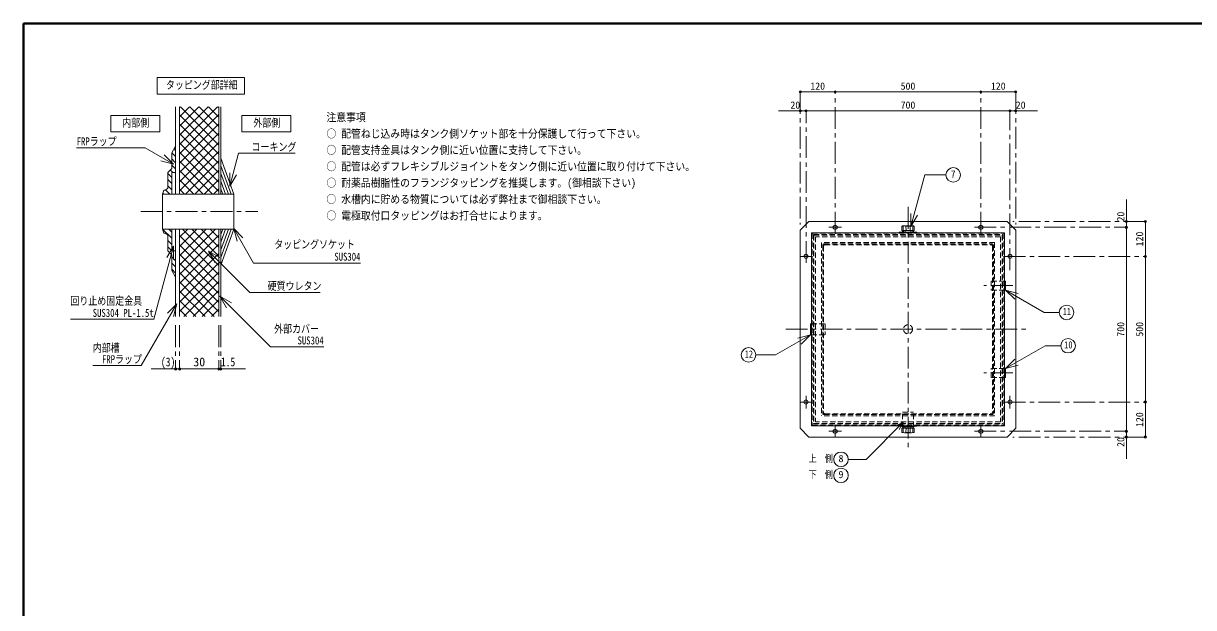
# Model space of a CAD drawing. Units: millimetres at full size, sheet at 1:15. Extents: x -3184 to 2891, y -2037 to 2178.
# Drawn here: x -3184 to 834, y 172 to 2178 of the extents above; entities that cross this region are included whole.
import ezdxf
from ezdxf.enums import TextEntityAlignment as Align

# ---------------------------------------------------------------- set-up
doc = ezdxf.new("R2010")
doc.units = ezdxf.units.MM
doc.header["$LTSCALE"] = 15
doc.header["$PDMODE"] = 32
doc.header["$PDSIZE"] = 7.5
doc.linetypes.add('CHAIN1', pattern=[8, 5, -1, 1, -1])
doc.linetypes.add('DASHED1', pattern=[1.8, 1.2, -0.6])
doc.layers.add('0-0', color=7, linetype='Continuous', lineweight=18)
doc.styles.add('ＭＳ ゴシック', font='')
doc.styles.get('ＭＳ ゴシック').set_extended_font_data('MS Gothic')

msp = doc.modelspace()

# ---------------------------------------------------------------- linework, layer by layer
at = {"layer": '0-0', "color": 1, "lineweight": 40}
for p in [(-3184.2, -2037.13), (2890.8, 2177.87)]:
    msp.add_line(p, (-3184.2, 2177.87), dxfattribs=at)
at = {"layer": '0-0', "color": 4, "linetype": 'CHAIN1', "lineweight": 9}
for p, q in [((-516.7, 1942.87), (-516.7, 1487.87)), ((-396.7, 1455.87), (-396.7, 1942.87)), ((103.3, 1455.87), (103.3, 1942.87)), ((223.3, 1942.87), (223.3, 1487.87)), ((-496.7, 1355.87), (-496.7, 1877.87)), ((203.3, 1330.87), (203.3, 1877.87)), ((-2781.45, 1531.62), (-2379.45, 1531.62)), ((-146.7, 1547.87), (-146.7, 707.87)), ((668.3, 1497.87), (213.3, 1497.87)), ((-418.7, 1477.87), (-374.7, 1477.87)), ((81.3, 1477.87), (603.3, 1477.87)), ((-518.7, 1377.87), (-474.7, 1377.87)), ((181.3, 1377.87), (668.3, 1377.87)), ((213.3, 1277.87), (113.3, 1277.87)), ((-2661.45, 1141.62), (-2661.45, 991.62)), ((-2647.95, 1141.62), (-2647.95, 991.62)), ((-2512.95, 1141.62), (-2512.95, 991.62)), ((-2506.2, 1141.62), (-2506.2, 991.62)), ((-566.7, 1127.87), (273.3, 1127.87)), ((213.3, 977.87), (113.3, 977.87)), ((-496.7, 855.87), (-496.7, 899.87)), ((203.3, 855.87), (203.3, 899.87)), ((-518.7, 877.87), (-474.7, 877.87)), ((181.3, 877.87), (668.3, 877.87)), ((-418.7, 777.87), (-374.7, 777.87)), ((-396.7, 755.87), (-396.7, 799.87)), ((81.3, 777.87), (603.3, 777.87)), ((103.3, 755.87), (103.3, 799.87)), ((668.3, 757.87), (213.3, 757.87))]:
    msp.add_line(p, q, dxfattribs=at)
at = {"layer": '0-0', "color": 4, "lineweight": 9}
for p, q in [((-516.7, 1942.87), (-396.7, 1942.87)), ((103.3, 1942.87), (-396.7, 1942.87)), ((223.3, 1942.87), (103.3, 1942.87)), ((-2647.95, 1761.88), (-2518.22, 1891.62)), ((-2647.95, 1793.7), (-2550.04, 1891.62)), ((-2647.95, 1825.52), (-2581.86, 1891.62)), ((-2647.95, 1857.34), (-2613.68, 1891.62)), ((-2647.95, 1889.16), (-2645.5, 1891.62)), ((-2644.24, 1891.62), (-2512.95, 1760.34)), ((-2612.42, 1891.62), (-2512.95, 1792.15)), ((-2580.6, 1891.62), (-2512.95, 1823.97)), ((-2548.78, 1891.62), (-2512.95, 1855.79)), ((-2516.96, 1891.62), (-2512.95, 1887.61)), ((-2647.95, 1730.06), (-2512.95, 1865.06)), ((-2647.95, 1863.52), (-2512.95, 1728.52)), ((-591.7, 1877.87), (-496.7, 1877.87)), ((203.3, 1877.87), (-496.7, 1877.87)), ((298.3, 1877.87), (203.3, 1877.87)), ((-2647.95, 1698.24), (-2512.95, 1833.24)), ((-2647.95, 1831.7), (-2512.95, 1696.7)), ((-2647.95, 1666.42), (-2512.95, 1801.42)), ((-2647.95, 1799.88), (-2512.95, 1664.88)), ((-2647.95, 1634.6), (-2512.95, 1769.6)), ((-2647.95, 1768.06), (-2512.95, 1633.06)), ((-2674.95, 1734.12), (-2661.45, 1720.62)), ((-2667, 1747.38), (-2661.45, 1741.83)), ((-2647.95, 1602.79), (-2512.95, 1737.79)), ((-2647.95, 1736.24), (-2512.95, 1601.24)), ((-2674.95, 1712.91), (-2661.45, 1699.41)), ((-2674.95, 1691.69), (-2661.45, 1678.19)), ((-2647.95, 1704.42), (-2535.16, 1591.62)), ((-2627.3, 1591.62), (-2512.95, 1705.97)), ((-2688.45, 1662.77), (-2674.95, 1649.27)), ((-2679.77, 1675.3), (-2671.09, 1666.62)), ((-2647.95, 1672.6), (-2566.98, 1591.62)), ((-2595.48, 1591.62), (-2512.95, 1674.15)), ((-2688.45, 1641.55), (-2674.95, 1628.05)), ((-2688.45, 1620.34), (-2674.95, 1606.84)), ((-2647.95, 1640.78), (-2598.8, 1591.62)), ((-2647.95, 1608.96), (-2630.62, 1591.62)), ((-2563.66, 1591.62), (-2512.95, 1642.33)), ((-2531.84, 1591.62), (-2512.95, 1610.51)), ((-2705.38, 1594.84), (-2702.16, 1591.62)), ((-2695.2, 1605.87), (-2680.94, 1591.62)), ((603.3, 1572.87), (603.3, 1477.87)), ((-516.7, 1467.87), (-486.7, 1497.87)), ((193.3, 1497.87), (-486.7, 1497.87)), ((193.3, 1497.87), (223.3, 1467.87)), ((668.3, 1497.87), (668.3, 1377.87)), ((-2706.45, 1471.62), (-2674.95, 1440.12)), ((-2685.24, 1471.62), (-2674.95, 1461.33)), ((-2647.95, 1348.23), (-2524.56, 1471.62)), ((-2647.95, 1380.05), (-2556.38, 1471.62)), ((-2647.95, 1411.87), (-2588.2, 1471.62)), ((-2647.95, 1443.69), (-2620.02, 1471.62)), ((-2647.95, 1316.41), (-2512.95, 1451.41)), ((-2647.95, 1449.86), (-2512.95, 1314.86)), ((-2637.89, 1471.62), (-2512.95, 1346.68)), ((-2606.07, 1471.62), (-2512.95, 1378.5)), ((-2574.25, 1471.62), (-2512.95, 1410.32)), ((-2542.43, 1471.62), (-2512.95, 1442.14)), ((-516.7, 787.87), (-516.7, 1467.87)), ((223.3, 787.87), (223.3, 1467.87)), ((603.3, 1477.87), (603.3, 777.87)), ((-2688.45, 1432.41), (-2674.95, 1418.91)), ((-2688.45, 1411.19), (-2674.95, 1397.69)), ((-2647.95, 1284.59), (-2512.95, 1419.59)), ((-2647.95, 1418.04), (-2512.95, 1283.04)), ((-2674.95, 1376.48), (-2661.45, 1362.98)), ((-2647.95, 1252.77), (-2512.95, 1387.77)), ((-2647.95, 1386.22), (-2512.95, 1251.22)), ((668.3, 1377.87), (668.3, 877.87)), ((-2674.95, 1355.27), (-2661.45, 1341.77)), ((-2674.95, 1334.05), (-2661.45, 1320.55)), ((-2647.95, 1220.95), (-2512.95, 1355.95)), ((-2647.95, 1354.4), (-2512.95, 1219.4)), ((-2647.95, 1189.13), (-2512.95, 1324.13)), ((-2647.95, 1322.58), (-2512.95, 1187.58)), ((-2647.95, 1290.76), (-2528.81, 1171.62)), ((-2633.64, 1171.62), (-2512.95, 1292.31)), ((-2647.95, 1258.94), (-2560.63, 1171.62)), ((-2601.82, 1171.62), (-2512.95, 1260.49)), ((-2647.95, 1227.12), (-2592.45, 1171.62)), ((-2570, 1171.62), (-2512.95, 1228.67)), ((-2647.95, 1195.3), (-2624.27, 1171.62)), ((-2538.18, 1171.62), (-2512.95, 1196.85)), ((-2745.83, 991.62), (-2647.95, 991.62)), ((-2647.95, 991.62), (-2512.95, 991.62)), ((-2512.95, 991.62), (-2421.83, 991.62)), ((668.3, 757.87), (668.3, 877.87)), ((-486.7, 757.87), (-516.7, 787.87)), ((223.3, 787.87), (193.3, 757.87)), ((603.3, 682.87), (603.3, 777.87)), ((-486.7, 757.87), (193.3, 757.87))]:
    msp.add_line(p, q, dxfattribs=at)
at = {"layer": '0-0'}
for p, q in [((-2661.45, 1891.62), (-2661.45, 1591.62)), ((-2647.95, 1891.62), (-2647.95, 1591.62)), ((-2512.95, 1891.62), (-2512.95, 1591.62)), ((-2506.2, 1891.62), (-2506.2, 1591.62)), ((-2766.33, 1750.88), (-3001.34, 1750.88)), ((-2669.24, 1694.82), (-2766.33, 1750.88)), ((-2661.45, 1756.62), (-2674.95, 1734.12)), ((-2674.95, 1734.12), (-2674.95, 1680.12)), ((-2475.24, 1619.59), (-2445.13, 1731.96)), ((-2445.13, 1731.96), (-2250.77, 1731.96)), ((-2669.24, 1694.82), (-2712.7, 1706.47)), ((-2669.24, 1694.82), (-2701.06, 1726.64)), ((-2461.2, 1591.62), (-2506.2, 1715.26)), ((-2470.78, 1591.62), (-2506.2, 1688.94)), ((-2674.95, 1680.12), (-2688.45, 1666.62)), ((-2688.45, 1666.62), (-2688.45, 1612.62)), ((-2674.95, 1666.62), (-2661.45, 1666.62)), ((-2674.95, 1666.62), (-2674.95, 1591.62)), ((-2480.36, 1591.62), (-2506.2, 1662.63)), ((-2475.24, 1619.59), (-2475.24, 1664.59)), ((-2475.24, 1619.59), (-2452.74, 1658.56)), ((-2695.95, 1605.12), (-2688.45, 1612.62)), ((-2489.93, 1591.62), (-2506.2, 1636.31)), ((-2499.51, 1591.62), (-2506.2, 1610)), ((-2701.95, 1605.12), (-2706.45, 1591.62)), ((-2706.45, 1591.62), (-2706.45, 1471.62)), ((-2706.45, 1591.62), (-2461.2, 1591.62)), ((-2701.95, 1605.12), (-2695.95, 1605.12)), ((-2461.2, 1591.62), (-2461.2, 1471.62)), ((-136.87, 1480.46), (-136.87, 1525.46)), ((-136.87, 1480.46), (-114.37, 1519.43)), ((-2701.95, 1458.12), (-2706.45, 1471.62)), ((-2706.45, 1471.62), (-2461.2, 1471.62)), ((-2701.95, 1458.12), (-2695.95, 1458.12)), ((-2695.95, 1458.12), (-2688.45, 1450.62)), ((-2688.45, 1396.62), (-2688.45, 1450.62)), ((-2661.45, 1471.62), (-2661.45, 1171.62)), ((-2647.95, 1471.62), (-2647.95, 1171.62)), ((-2512.95, 1471.62), (-2512.95, 1171.62)), ((-2506.2, 1471.62), (-2506.2, 1171.62)), ((-2461.2, 1471.62), (-2506.2, 1347.98)), ((-2470.78, 1471.62), (-2506.2, 1374.3)), ((-2480.36, 1471.62), (-2506.2, 1400.61)), ((-2489.93, 1471.62), (-2506.2, 1426.93)), ((-2499.51, 1471.62), (-2506.2, 1453.24)), ((-2462.05, 1473.28), (-2450.4, 1429.82)), ((-2462.05, 1473.28), (-2430.23, 1441.46)), ((-2462.05, 1473.28), (-2393.77, 1355.02)), ((-478.2, 1457.37), (-478.2, 798.37)), ((-476.2, 1459.37), (182.8, 1459.37)), ((-176.7, 1459.37), (-176.7, 1460.87)), ((-116.7, 1460.87), (-176.7, 1460.87)), ((-168.16, 1467.39), (-167.74, 1480.53)), ((-167.67, 1466.87), (-125.74, 1466.87)), ((-161.7, 1462.87), (-166.7, 1462.87)), ((-166.7, 1462.87), (-166.7, 1460.87)), ((-158.47, 1482.86), (-165.85, 1482.47)), ((-164.2, 1462.87), (-164.2, 1460.87)), ((-163.64, 1466.87), (-163.15, 1481.42)), ((-162.7, 1462.87), (-162.7, 1464.38)), ((-161.7, 1462.87), (-161.7, 1460.87)), ((-157.94, 1482.87), (-135.47, 1482.87)), ((-156.24, 1461.33), (-156.7, 1466.87)), ((-153.56, 1466.87), (-154.04, 1481.42)), ((-139.85, 1466.87), (-139.36, 1481.42)), ((-137.16, 1461.33), (-136.7, 1466.87)), ((-134.94, 1482.86), (-127.56, 1482.47)), ((-131.7, 1462.87), (-126.7, 1462.87)), ((-131.7, 1462.87), (-131.7, 1460.87)), ((-130.7, 1462.87), (-130.7, 1464.38)), ((-129.77, 1466.87), (-130.25, 1481.42)), ((-129.2, 1462.87), (-129.2, 1460.87)), ((-126.7, 1462.87), (-126.7, 1460.87)), ((-125.24, 1467.39), (-125.66, 1480.53)), ((-116.7, 1459.37), (-116.7, 1460.87)), ((184.8, 1457.37), (184.8, 798.37)), ((-2668.98, 1412.9), (-2736.17, 1162.14)), ((-2668.98, 1412.9), (-2691.48, 1373.93)), ((-2668.98, 1412.9), (-2668.98, 1367.9)), ((-2674.95, 1383.12), (-2688.45, 1396.62)), ((-2674.95, 1329.12), (-2674.95, 1383.12)), ((-2548.8, 1396.31), (-2509.83, 1373.81)), ((-2548.8, 1396.31), (-2526.3, 1357.34)), ((-2548.8, 1396.31), (-2406.94, 1254.45)), ((-2661.45, 1306.62), (-2674.95, 1329.12)), ((-2026.62, 1355.02), (-2393.77, 1355.02)), ((188.3, 1293.37), (184.8, 1293.37)), ((188.3, 1293.37), (188.3, 1262.37)), ((-2406.94, 1254.45), (-2165.55, 1254.45)), ((184.8, 1262.37), (188.3, 1262.37)), ((188.03, 1262.64), (219.85, 1230.82)), ((188.03, 1262.64), (231.49, 1251)), ((-2657.26, 1214.78), (-2779.44, 1003.17)), ((-2657.26, 1214.78), (-2689.08, 1182.96)), ((-2657.26, 1214.78), (-2668.91, 1171.31)), ((-2509.19, 1240.97), (-2470.22, 1218.47)), ((-2509.19, 1240.97), (-2486.69, 1202)), ((-2509.19, 1240.97), (-2335.82, 1067.6)), ((-2735.61, 1162.14), (-3022.84, 1162.14)), ((-478.2, 1146.87), (-481.7, 1146.87)), ((-481.42, 1109.1), (-601.29, 1039.9)), ((-481.42, 1109.1), (-524.89, 1097.46)), ((-481.42, 1109.1), (-513.24, 1077.28)), ((-2152.88, 1067.6), (-2335.82, 1067.6)), ((-669.08, 1039.9), (-601.29, 1039.9)), ((188.03, 993.1), (219.85, 1024.92)), ((188.03, 993.1), (231.49, 1004.74)), ((-2779.44, 1003.17), (-2945.88, 1003.17)), ((184.8, 993.37), (188.3, 993.37)), ((188.3, 962.37), (188.3, 993.37)), ((188.3, 962.37), (184.8, 962.37)), ((-161.81, 810.02), (-187.79, 795.02)), ((-161.81, 810.02), (-176.81, 784.04)), ((-476.2, 796.37), (182.8, 796.37)), ((-176.7, 796.37), (-176.7, 794.87)), ((-116.7, 794.87), (-176.7, 794.87)), ((-168.16, 788.35), (-167.74, 775.21)), ((-167.67, 788.87), (-125.74, 788.87)), ((-166.7, 792.87), (-166.7, 794.87)), ((-161.7, 792.87), (-166.7, 792.87)), ((-158.47, 772.88), (-165.85, 773.27)), ((-164.2, 792.87), (-164.2, 794.87)), ((-163.64, 788.87), (-163.15, 774.32)), ((-162.7, 792.87), (-162.7, 791.36)), ((-161.7, 792.87), (-161.7, 794.87)), ((-161.7, 792.87), (-156.37, 792.87)), ((-157.94, 772.87), (-135.47, 772.87)), ((-156.24, 794.41), (-156.7, 788.87)), ((-153.56, 788.87), (-154.04, 774.32)), ((-139.85, 788.87), (-139.36, 774.32)), ((-137.16, 794.41), (-136.7, 788.87)), ((-131.7, 792.87), (-137.04, 792.87)), ((-134.94, 772.88), (-127.56, 773.27)), ((-131.7, 792.87), (-131.7, 794.87)), ((-131.7, 792.87), (-126.7, 792.87)), ((-130.7, 792.87), (-130.7, 791.36)), ((-129.77, 788.87), (-130.25, 774.32)), ((-129.2, 792.87), (-129.2, 794.87)), ((-126.7, 792.87), (-126.7, 794.87)), ((-125.24, 788.35), (-125.66, 775.21)), ((-116.7, 796.37), (-116.7, 794.87))]:
    msp.add_line(p, q, dxfattribs=at)
at = {"layer": '0-0', "color": 3}
for p, q in [((-2715.45, 1861.62), (-2884.2, 1861.62)), ((-2715.45, 1805.37), (-2715.45, 1861.62)), ((-2265.45, 1861.62), (-2434.2, 1861.62)), ((-2434.2, 1805.37), (-2434.2, 1861.62)), ((-2265.45, 1805.37), (-2265.45, 1861.62)), ((-2265.45, 1805.37), (-2434.2, 1805.37))]:
    msp.add_line(p, q, dxfattribs=at)
at = {"layer": '0-0', "color": 4, "linetype": 'DASHED1', "lineweight": 9}
for p, q in [((-476.2, 1456.37), (-476.2, 799.37)), ((-475.2, 1457.37), (181.8, 1457.37)), ((-471.7, 1451.37), (-471.7, 804.37)), ((-470.2, 1452.87), (176.8, 1452.87)), ((-470.2, 1450.62), (-470.2, 805.12)), ((-469.45, 1451.37), (176.05, 1451.37)), ((176.8, 1450.62), (176.8, 805.12)), ((178.3, 1451.37), (178.3, 804.37)), ((182.8, 1456.37), (182.8, 799.37)), ((170.8, 1445.37), (-464.2, 1445.37)), ((-464.2, 1445.37), (-464.2, 810.37)), ((150.8, 1425.37), (-444.2, 1425.37)), ((-444.2, 1425.37), (-444.2, 830.37)), ((-439.7, 1415.87), (-439.7, 839.87)), ((-436.7, 1412.87), (-436.7, 842.87)), ((-434.7, 1420.87), (141.3, 1420.87)), ((-431.7, 1417.87), (138.3, 1417.87)), ((143.3, 1412.87), (143.3, 842.87)), ((146.3, 1415.87), (146.3, 839.87)), ((150.8, 1425.37), (150.8, 830.37)), ((170.8, 1445.37), (170.8, 810.37)), ((138.3, 1293.37), (138.3, 1262.37)), ((184.8, 1293.37), (138.3, 1293.37)), ((184.8, 1262.37), (138.3, 1262.37)), ((-478.2, 1146.87), (-431.7, 1146.87)), ((-431.7, 1146.87), (-431.7, 1108.87)), ((-478.2, 1108.87), (-431.7, 1108.87)), ((184.8, 993.37), (138.3, 993.37)), ((138.3, 962.37), (138.3, 993.37)), ((184.8, 962.37), (138.3, 962.37)), ((-469.45, 804.37), (176.05, 804.37)), ((170.8, 810.37), (-464.2, 810.37)), ((150.8, 830.37), (-444.2, 830.37)), ((-434.7, 834.87), (141.3, 834.87)), ((-431.7, 837.87), (138.3, 837.87)), ((-127.7, 792.87), (-127.7, 842.87)), ((-475.2, 798.37), (181.8, 798.37)), ((-470.2, 802.87), (176.8, 802.87)), ((-156.37, 792.87), (-137.04, 792.87))]:
    msp.add_line(p, q, dxfattribs=at)
at = {"layer": '0-0', "color": 3}
msp.add_lwpolyline([(-2724.83, 1991.62), (-2424.83, 1991.62), (-2424.83, 1935.37), (-2724.83, 1935.37)], close=True, dxfattribs=at)
msp.add_lwpolyline([(-2715.45, 1805.37), (-2884.2, 1805.37), (-2884.2, 1861.62)], dxfattribs=at)
at = {"layer": '0-0'}
for points in [[(-136.87, 1480.46), (-89.36, 1657.75), (-16.58, 1657.75)], [(-2674.95, 1471.62), (-2674.95, 1396.62), (-2661.45, 1396.62)], [(-165.7, 1462.87), (-165.7, 1464.38), (-162.7, 1464.38)], [(-127.7, 1462.87), (-127.7, 1464.38), (-130.7, 1464.38)], [(188.03, 1262.64), (321.03, 1185.86), (372.73, 1185.86)], [(-478.2, 1108.87), (-481.7, 1108.87), (-481.7, 1146.87)], [(188.03, 993.1), (323.74, 1071.45), (377.93, 1071.45)], [(-161.81, 810.02), (-290.49, 681.34), (-351.76, 681.34)], [(-165.7, 792.87), (-165.7, 791.36), (-162.7, 791.36)], [(-127.7, 792.87), (-127.7, 791.36), (-130.7, 791.36)]]:
    msp.add_lwpolyline(points, dxfattribs=at)
at = {"layer": '0-0', "color": 4, "linetype": 'DASHED1', "lineweight": 9}
msp.add_lwpolyline([(-165.7, 792.87), (-165.7, 842.87), (-127.7, 842.87)], dxfattribs=at)
at = {"layer": '0-0'}
for centre in [(8.42, 1657.75), (397.73, 1185.86), (402.93, 1071.45), (-694.08, 1039.9), (-376.76, 681.34), (-376.76, 626.34)]:
    msp.add_circle(centre, 25, dxfattribs=at)
at = {"layer": '0-0', "color": 4, "lineweight": 9}
for centre in [(-396.7, 1477.87), (103.3, 1477.87), (-496.7, 1377.87), (203.3, 1377.87), (-496.7, 877.87), (203.3, 877.87), (-396.7, 777.87), (103.3, 777.87)]:
    msp.add_circle(centre, 7, dxfattribs=at)
at = {"layer": '0-0', "color": 4, "linetype": 'DASHED1', "lineweight": 9}
msp.add_circle((-146.7, 1127.87), 15.5, dxfattribs=at)
at = {"layer": '0-0'}
for centre, radius, start, end in [((-476.2, 1457.37), 2, 90, 180), ((-167.67, 1467.37), 0.5, 178.15415, 270), ((-165.74, 1480.47), 2, 93.01913, 178.15415), ((-166.21, 1479.8), 2.07, 93.02757, 128.73305), ((-166.13, 1471.91), 9.96, 72.62002, 91.09064), ((-157.94, 1472.87), 10, 90, 93.01913), ((-155.74, 1461.37), 0.5, 184.76364, 270), ((-153.54, 1481.43), 0.5, 97.29873, 181.90915), ((-146.7, 1428.03), 54.34, 82.70127, 97.29873), ((-139.86, 1481.43), 0.5, 358.09085, 82.70127), ((-137.66, 1461.37), 0.5, 270, 355.23636), ((-135.47, 1472.87), 10, 86.98087, 90), ((-127.28, 1471.91), 9.96, 88.90936, 107.37998), ((-127.66, 1480.47), 2, 1.84585, 86.98087), ((-127.2, 1479.8), 2.07, 51.26695, 86.97243), ((-125.74, 1467.37), 0.5, 270, 1.84585), ((182.8, 1457.37), 2, 0, 90), ((-476.2, 798.37), 2, 180, 270), ((-167.67, 788.37), 0.5, 90, 181.84585), ((-165.74, 775.27), 2, 181.84585, 266.98087), ((-166.21, 775.94), 2.07, 231.26695, 266.97243), ((-166.13, 783.83), 9.96, 268.90936, 287.37998), ((-157.94, 782.87), 10, 266.98087, 270), ((-155.74, 794.37), 0.5, 90, 175.23636), ((-153.54, 774.31), 0.5, 178.09085, 262.70127), ((-146.7, 827.71), 54.34, 262.70127, 277.29873), ((-139.86, 774.31), 0.5, 277.29873, 1.90915), ((-137.66, 794.37), 0.5, 4.76364, 90), ((-135.47, 782.87), 10, 270, 273.01913), ((-127.28, 783.83), 9.96, 252.62002, 271.09064), ((-127.66, 775.27), 2, 273.01913, 358.15415), ((-127.2, 775.94), 2.07, 273.02757, 308.73305), ((-125.74, 788.37), 0.5, 358.15415, 90), ((182.8, 798.37), 2, 270, 0)]:
    msp.add_arc(centre, radius, start, end, dxfattribs=at)
at = {"layer": '0-0', "color": 4, "linetype": 'DASHED1', "lineweight": 9}
for centre, radius, start, end in [((-475.2, 1456.37), 1, 90, 180), ((-470.2, 1451.37), 1.5, 90, 180), ((-469.45, 1450.62), 0.75, 90, 180), ((176.05, 1450.62), 0.75, 0, 90), ((176.8, 1451.37), 1.5, 0, 90), ((181.8, 1456.37), 1, 0, 90), ((-434.7, 1415.87), 5, 90, 180), ((-431.7, 1412.87), 5, 90, 180), ((138.3, 1412.87), 5, 0, 90), ((141.3, 1415.87), 5, 0, 90), ((-470.2, 804.37), 1.5, 180, 270), ((-469.45, 805.12), 0.75, 180, 270), ((-434.7, 839.87), 5, 180, 270), ((-431.7, 842.87), 5, 180, 270), ((138.3, 842.87), 5, 270, 0), ((141.3, 839.87), 5, 270, 0), ((176.05, 805.12), 0.75, 270, 0), ((176.8, 804.37), 1.5, 270, 0), ((-475.2, 799.37), 1, 180, 270), ((181.8, 799.37), 1, 270, 0)]:
    msp.add_arc(centre, radius, start, end, dxfattribs=at)
at = {"layer": '0-0', "color": 1}
for p in [(-516.7, 1942.87), (-396.7, 1942.87), (103.3, 1942.87), (223.3, 1942.87), (-516.7, 1877.87), (-496.7, 1877.87), (203.3, 1877.87), (223.3, 1877.87), (603.3, 1497.87), (668.3, 1497.87), (603.3, 1477.87), (668.3, 1377.87), (-2661.45, 991.62), (-2647.95, 991.62), (-2512.95, 991.62), (-2506.2, 991.62), (668.3, 877.87), (603.3, 777.87), (603.3, 757.87), (668.3, 757.87)]:
    msp.add_point(p, dxfattribs=at)

# ---------------------------------------------------------------- texts
at = {"layer": '0-0', "style": 'ＭＳ ゴシック'}
for s, height, width, p in [('タッピング部詳細', 27.49, 0.8, (-2694.83, 1944.74)), ('内部側', 27.49, 0.8, (-2844.83, 1814.74)), ('外部側', 27.49, 0.8, (-2394.83, 1814.74)), ('注意事項', 27.49, 0.9, (-2143.58, 1833.49)), ('○ 配管ねじ込み時はタンク側ソケット部を十分保護して行って下さい。', 27.49, 0.9, (-2143.58, 1777.24)), ('FRPラップ', 27.49, 0.8, (-3001.34, 1750.88)), ('コーキング', 27.49, 0.8, (-2400.77, 1731.96)), ('○ 配管支持金具はタンク側に近い位置に支持して下さい。', 27.49, 0.9, (-2143.58, 1720.99)), ('○ 配管は必ずフレキシブルジョイントをタンク側に近い位置に取り付けて下さい。', 27.49, 0.9, (-2143.58, 1664.74)), ('○ 耐薬品樹脂性のフランジタッピングを推奨します。(御相談下さい)', 27.49, 0.9, (-2143.58, 1608.49)), ('○ 水槽内に貯める物質については必ず弊社まで御相談下さい。', 27.49, 0.9, (-2143.58, 1552.24)), ('○ 電極取付口タッピングはお打合せによります。', 27.49, 0.9, (-2143.58, 1495.99)), ('タッピングソケット', 27.49, 0.8, (-2323.03, 1397.35)), ('SUS304', 27.49, 0.8, (-2116.62, 1355.02)), ('硬質ウレタン', 27.49, 0.8, (-2345.55, 1254.45)), ('回り止め固定金具', 27.49, 0.8, (-3022.84, 1203.3)), ('SUS304 PL-1.5t', 27.49, 0.8, (-2946.17, 1162.14)), ('11', 24.74, 0.8, (384.6, 1168.98)), ('外部カバー', 27.49, 0.8, (-2323.22, 1107.43)), ('SUS304', 27.49, 0.8, (-2242.88, 1067.6)), ('10', 24.74, 0.8, (389.8, 1054.57)), ('内部槽', 27.49, 0.8, (-2945.88, 1041.93)), ('12', 24.74, 0.8, (-707.2, 1023.02)), ('FRPラップ', 27.49, 0.8, (-2914.44, 1003.17)), ('(3)', 30.24, 0.8, (-2712.08, 991.62)), ('1.5', 30.24, 0.8, (-2506.2, 991.62)), ('上\u3000側', 24.74, 0.8, (-488.01, 664.46)), ('下\u3000側', 24.74, 0.8, (-488.01, 609.46))]:
    msp.add_text(s, height=height, dxfattribs=dict(at, width=width)).set_placement(p, align=Align.BOTTOM_LEFT)
for s, height, p in [('120', 24.74, (-482.01, 1942.87)), ('500', 24.74, (-172.01, 1942.87)), ('120', 24.74, (137.99, 1942.87)), ('20', 24.74, (-550.45, 1877.87)), ('700', 24.74, (-172.01, 1877.87)), ('20', 24.74, (223.3, 1877.87)), ('7', 24.74, (-0.02, 1640.88)), ('30', 30.24, (-2601.08, 991.62)), ('8', 24.74, (-385.2, 664.46)), ('9', 24.74, (-385.2, 609.46))]:
    msp.add_text(s, height=height, dxfattribs=at).set_placement(p, align=Align.BOTTOM_LEFT)
for s, p in [('20', (603.3, 1497.87)), ('120', (668.3, 1412.56)), ('700', (603.3, 1102.56)), ('500', (668.3, 1102.56)), ('120', (668.3, 792.56)), ('20', (603.3, 724.12))]:
    msp.add_text(s, height=24.74, rotation=90, dxfattribs=at).set_placement(p, align=Align.BOTTOM_LEFT)

doc.saveas('drawing.dxf')
